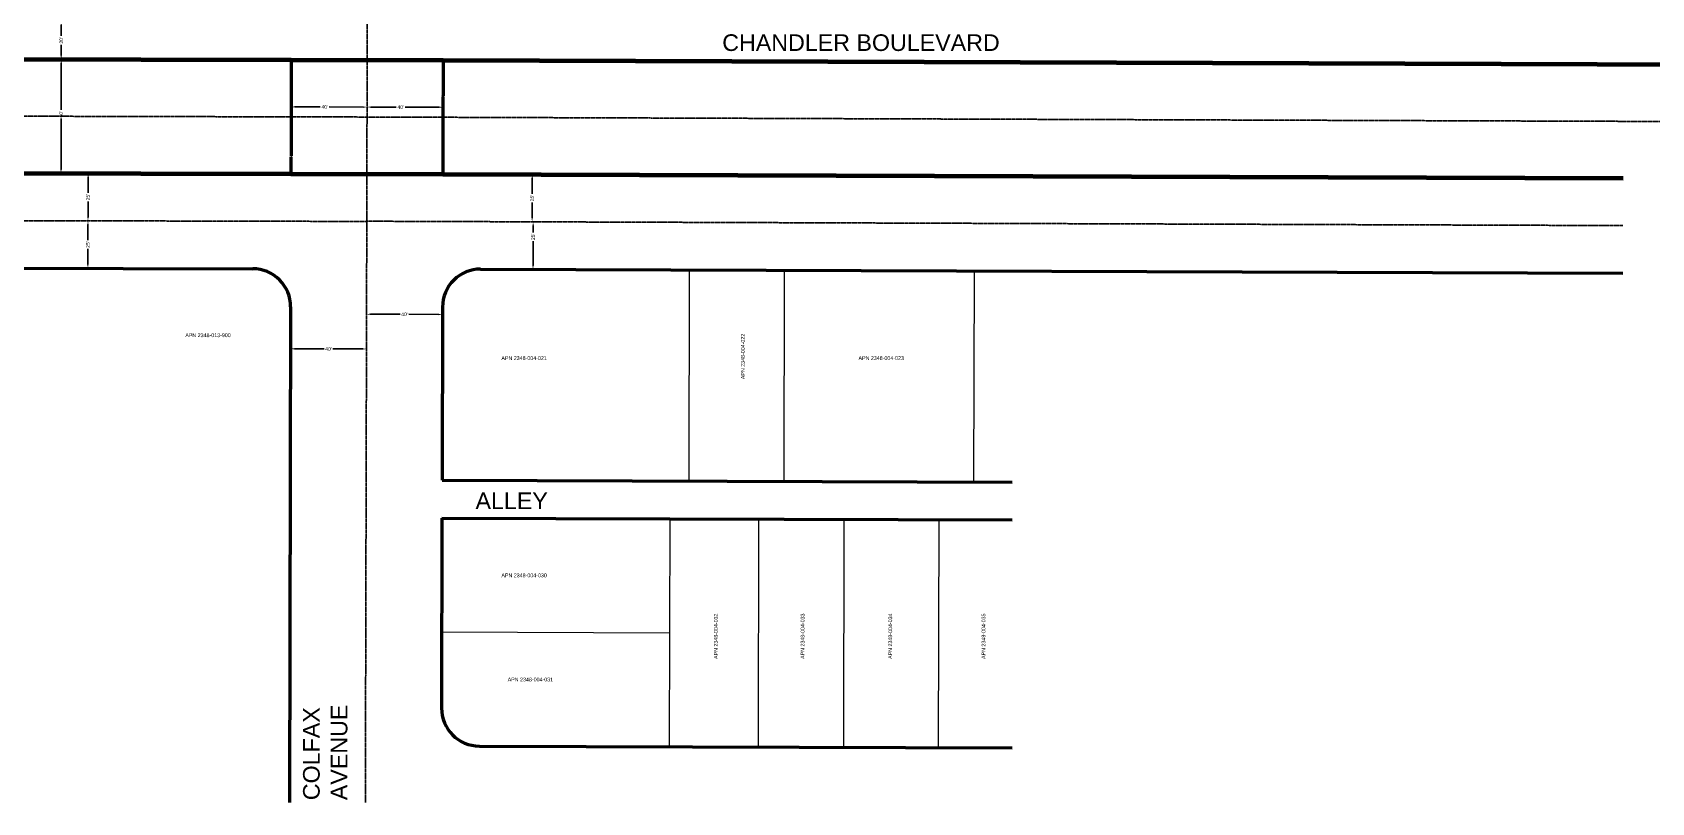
# Model space of a CAD drawing. Header units: feet. Extents: x 6441727 to 6445695, y 1883577 to 1884599.
# Drawn here: x 6444195 to 6445048, y 1883577 to 1883983 of the extents above; entities that cross this region are included whole.
import ezdxf

# ---------------------------------------------------------------- set-up
doc = ezdxf.new("R2010")
doc.units = ezdxf.units.FT
doc.header["$MEASUREMENT"] = 0
doc.linetypes.add('CENTER2', pattern=[1.125, 0.75, -0.125, 0.125, -0.125])
doc.linetypes.add('DASHED2', pattern=[0.375, 0.25, -0.125])
for name, color, linetype, lineweight in [('R-ANNO-LABL', 2, 'Continuous', 30), ('R-PROP-PRCL', 4, 'Continuous', 18), ('R-Row-Authority', 30, 'Continuous', 140), ('R-Row-Ease', 5, 'DASHED2', 50), ('R-Row-Ppanno', 7, 'Continuous', 5), ('R-Row-Scl', 1, 'CENTER2', 25), ('R-Row-Sname', 8, 'Continuous', 0), ('R-Row-Srow', 6, 'Continuous', 50)]:
    doc.layers.add(name, color=color, linetype=linetype, lineweight=lineweight)
doc.styles.add('G1_1 8_0', font='arial.ttf')
doc.styles.add('G4_7 32', font='arial.ttf', dxfattribs={"height": 0.219})
doc.styles.add('NCS1-Anno', font='arial.ttf', dxfattribs={"width": 0.8, "height": 0.09375})
doc.dimstyles.new('Annotative (NCS1)', dxfattribs={"dimscale": 100, "dimtxt": 0.09375, "dimasz": 0.1, "dimexe": 0.1, "dimexo": 0.04, "dimgap": 0.05, "dimtad": 0, "dimzin": 0, "dimdsep": 46, "dimtxsty": 'NCS1-Anno', "dimcen": 0.05, "dimaunit": 1, "dimadec": 3, "dimazin": 0, "dimtfac": 1, "dimtofl": 0, "dimtmove": 0, "dimatfit": 3, "dimfxl": 0.1, "dimtolj": 1, "dimtzin": 0, "dimarcsym": 0})

# ---------------------------------------------------------------- blocks, each defined once
blk = doc.blocks.new('*D171')
at = {"layer": 'Defpoints', "color": 0, "transparency": 16777216}
for p in [(6444210.24, 1883968.77), (6444210.1, 1883908.78), (6444210.12, 1883908.78)]:
    blk.add_point(p, dxfattribs=at)
at = {"layer": 'R-ANNO-LABL', "color": 0, "lineweight": -2, "transparency": 16777216}
for p, q in [((6444210.25, 1883966.77), (6444210.2, 1883942.12)), ((6444210.12, 1883910.78), (6444210.19, 1883937.57))]:
    blk.add_line(p, q, dxfattribs=at)
at = {"layer": 'R-ANNO-LABL', "color": 0, "transparency": 16777216}
for points in [[(6444209.92, 1883966.77), (6444210.59, 1883966.77), (6444210.26, 1883968.77)], [(6444209.79, 1883910.78), (6444210.46, 1883910.78), (6444210.12, 1883908.78)]]:
    blk.add_solid(points, dxfattribs=at)
at = {"layer": 'R-ANNO-LABL', "color": 0, "transparency": 16777216, "insert": (6444210.19, 1883939.85), "char_height": 1.875, "attachment_point": 5, "rotation": 89.86867, "style": 'NCS1-Anno'}
blk.add_mtext("\\A1;60'", dxfattribs=at)
blk = doc.blocks.new('*D172')
at = {"layer": 'Defpoints', "color": 0, "transparency": 16777216}
for p in [(6444210.28, 1883988.77), (6444210.28, 1883988.77), (6444210.24, 1883968.77)]:
    blk.add_point(p, dxfattribs=at)
at = {"layer": 'R-ANNO-LABL', "color": 0, "lineweight": -2, "transparency": 16777216}
for p, q in [((6444210.28, 1883986.77), (6444210.26, 1883981.06)), ((6444210.24, 1883970.77), (6444210.25, 1883976.49))]:
    blk.add_line(p, q, dxfattribs=at)
at = {"layer": 'R-ANNO-LABL', "color": 0, "transparency": 16777216}
for points in [[(6444209.94, 1883986.77), (6444210.61, 1883986.77), (6444210.28, 1883988.77)], [(6444209.91, 1883970.77), (6444210.57, 1883970.77), (6444210.24, 1883968.77)]]:
    blk.add_solid(points, dxfattribs=at)
at = {"layer": 'R-ANNO-LABL', "color": 0, "transparency": 16777216, "insert": (6444210.26, 1883978.77), "char_height": 1.875, "attachment_point": 5, "rotation": 89.86868, "style": 'NCS1-Anno'}
blk.add_mtext("\\A1;20'", dxfattribs=at)
blk = doc.blocks.new('*D174')
at = {"layer": 'Defpoints', "color": 0, "transparency": 16777216}
for p in [(6444224.4, 1883908.75), (6444224.34, 1883883.75), (6444224.34, 1883883.75)]:
    blk.add_point(p, dxfattribs=at)
at = {"layer": 'R-ANNO-LABL', "color": 0, "lineweight": -2, "transparency": 16777216}
for p, q in [((6444224.4, 1883906.75), (6444224.38, 1883898.54)), ((6444224.35, 1883885.75), (6444224.37, 1883893.97))]:
    blk.add_line(p, q, dxfattribs=at)
at = {"layer": 'R-ANNO-LABL', "color": 0, "transparency": 16777216}
for points in [[(6444224.06, 1883906.75), (6444224.73, 1883906.75), (6444224.4, 1883908.75)], [(6444224.01, 1883885.75), (6444224.68, 1883885.75), (6444224.34, 1883883.75)]]:
    blk.add_solid(points, dxfattribs=at)
at = {"layer": 'R-ANNO-LABL', "color": 0, "transparency": 16777216, "insert": (6444224.37, 1883896.25), "char_height": 1.875, "attachment_point": 5, "rotation": 89.86867, "style": 'NCS1-Anno'}
blk.add_mtext("\\A1;25'", dxfattribs=at)
blk = doc.blocks.new('*D175')
at = {"layer": 'Defpoints', "color": 0, "transparency": 16777216}
for p in [(6444371.36, 1883943.64), (6444411.36, 1883943.55), (6444411.36, 1883943.55)]:
    blk.add_point(p, dxfattribs=at)
at = {"layer": 'R-ANNO-LABL', "color": 0, "lineweight": -2, "transparency": 16777216}
for p, q in [((6444373.36, 1883943.64), (6444386.75, 1883943.61)), ((6444409.36, 1883943.55), (6444391.36, 1883943.6))]:
    blk.add_line(p, q, dxfattribs=at)
at = {"layer": 'R-ANNO-LABL', "color": 0, "transparency": 16777216}
for points in [[(6444373.36, 1883943.97), (6444373.35, 1883943.31), (6444371.36, 1883943.64)], [(6444409.36, 1883943.89), (6444409.35, 1883943.22), (6444411.36, 1883943.55)]]:
    blk.add_solid(points, dxfattribs=at)
at = {"layer": 'R-ANNO-LABL', "color": 0, "transparency": 16777216, "insert": (6444389.05, 1883943.6), "char_height": 1.875, "attachment_point": 5, "rotation": 359.86142, "style": 'NCS1-Anno'}
blk.add_mtext("\\A1;40'", dxfattribs=at)
blk = doc.blocks.new('*D176')
at = {"layer": 'Defpoints', "color": 0, "transparency": 16777216}
for p in [(6444331.36, 1883943.74), (6444331.36, 1883943.73), (6444371.36, 1883943.64)]:
    blk.add_point(p, dxfattribs=at)
at = {"layer": 'R-ANNO-LABL', "color": 0, "lineweight": -2, "transparency": 16777216}
for p, q in [((6444333.36, 1883943.73), (6444346.74, 1883943.69)), ((6444369.36, 1883943.64), (6444351.35, 1883943.68))]:
    blk.add_line(p, q, dxfattribs=at)
at = {"layer": 'R-ANNO-LABL', "color": 0, "transparency": 16777216}
for points in [[(6444333.36, 1883944.06), (6444333.35, 1883943.39), (6444331.36, 1883943.73)], [(6444369.36, 1883943.97), (6444369.35, 1883943.3), (6444371.36, 1883943.63)]]:
    blk.add_solid(points, dxfattribs=at)
at = {"layer": 'R-ANNO-LABL', "color": 0, "transparency": 16777216, "insert": (6444349.05, 1883943.69), "char_height": 1.875, "attachment_point": 5, "rotation": 359.86142, "style": 'NCS1-Anno'}
blk.add_mtext("\\A1;40'", dxfattribs=at)
blk = doc.blocks.new('*D180')
at = {"layer": 'Defpoints', "color": 0, "transparency": 16777216}
for p in [(6444458.41, 1883908.24), (6444458.32, 1883883.24), (6444458.32, 1883883.24)]:
    blk.add_point(p, dxfattribs=at)
at = {"layer": 'R-ANNO-LABL', "color": 0, "lineweight": -2, "transparency": 16777216}
for p, q in [((6444458.4, 1883906.24), (6444458.37, 1883898.02)), ((6444458.33, 1883885.24), (6444458.36, 1883893.45))]:
    blk.add_line(p, q, dxfattribs=at)
at = {"layer": 'R-ANNO-LABL', "color": 0, "transparency": 16777216}
for points in [[(6444458.07, 1883906.24), (6444458.73, 1883906.24), (6444458.41, 1883908.24)], [(6444458, 1883885.24), (6444458.66, 1883885.24), (6444458.32, 1883883.24)]]:
    blk.add_solid(points, dxfattribs=at)
at = {"layer": 'R-ANNO-LABL', "color": 0, "transparency": 16777216, "insert": (6444458.36, 1883895.74), "char_height": 1.875, "attachment_point": 5, "rotation": 89.80435, "style": 'NCS1-Anno'}
blk.add_mtext("\\A1;25'", dxfattribs=at)
blk = doc.blocks.new('*D181')
at = {"layer": 'Defpoints', "color": 0, "transparency": 16777216}
for p in [(6444458.32, 1883883.24), (6444458.24, 1883858.24), (6444458.79, 1883858.24)]:
    blk.add_point(p, dxfattribs=at)
at = {"layer": 'R-ANNO-LABL', "color": 0, "lineweight": -2, "transparency": 16777216}
for p, q in [((6444458.87, 1883881.24), (6444458.85, 1883877.62)), ((6444458.8, 1883860.24), (6444458.84, 1883873.04))]:
    blk.add_line(p, q, dxfattribs=at)
at = {"layer": 'R-ANNO-LABL', "color": 0, "transparency": 16777216}
for points in [[(6444458.53, 1883881.24), (6444459.2, 1883881.24), (6444458.87, 1883883.24)], [(6444458.46, 1883860.24), (6444459.13, 1883860.24), (6444458.79, 1883858.24)]]:
    blk.add_solid(points, dxfattribs=at)
at = {"layer": 'R-ANNO-LABL', "color": 0, "transparency": 16777216, "insert": (6444458.85, 1883875.33), "char_height": 1.875, "attachment_point": 5, "rotation": 89.80435, "style": 'NCS1-Anno'}
blk.add_mtext("\\A1;25'", dxfattribs=at)
blk = doc.blocks.new('*D182')
at = {"layer": 'Defpoints', "color": 0, "transparency": 16777216}
for p in [(6444331.05, 1883816.36), (6444371.05, 1883816.27), (6444371.05, 1883816.27)]:
    blk.add_point(p, dxfattribs=at)
at = {"layer": 'R-ANNO-LABL', "color": 0, "lineweight": -2, "transparency": 16777216}
for p, q in [((6444333.05, 1883816.36), (6444348.74, 1883816.32)), ((6444369.05, 1883816.27), (6444353.35, 1883816.31))]:
    blk.add_line(p, q, dxfattribs=at)
at = {"layer": 'R-ANNO-LABL', "color": 0, "transparency": 16777216}
for points in [[(6444333.05, 1883816.69), (6444333.05, 1883816.02), (6444331.05, 1883816.36)], [(6444369.05, 1883816.61), (6444369.05, 1883815.94), (6444371.05, 1883816.27)]]:
    blk.add_solid(points, dxfattribs=at)
at = {"layer": 'R-ANNO-LABL', "color": 0, "transparency": 16777216, "insert": (6444351.05, 1883816.31), "char_height": 1.875, "attachment_point": 5, "rotation": 359.86361, "style": 'NCS1-Anno'}
blk.add_mtext("\\A1;40'", dxfattribs=at)
blk = doc.blocks.new('*D183')
at = {"layer": 'Defpoints', "color": 0, "transparency": 16777216}
for p in [(6444371.09, 1883834.57), (6444411.09, 1883834.47), (6444411.09, 1883834.47)]:
    blk.add_point(p, dxfattribs=at)
at = {"layer": 'R-ANNO-LABL', "color": 0, "lineweight": -2, "transparency": 16777216}
for p, q in [((6444373.09, 1883834.57), (6444388.79, 1883834.53)), ((6444409.09, 1883834.47), (6444393.39, 1883834.52))]:
    blk.add_line(p, q, dxfattribs=at)
at = {"layer": 'R-ANNO-LABL', "color": 0, "transparency": 16777216}
for points in [[(6444373.09, 1883834.9), (6444373.09, 1883834.23), (6444371.09, 1883834.57)], [(6444409.09, 1883834.81), (6444409.09, 1883834.14), (6444411.09, 1883834.47)]]:
    blk.add_solid(points, dxfattribs=at)
at = {"layer": 'R-ANNO-LABL', "color": 0, "transparency": 16777216, "insert": (6444391.09, 1883834.52), "char_height": 1.875, "attachment_point": 5, "rotation": 359.85108, "style": 'NCS1-Anno'}
blk.add_mtext("\\A1;40'", dxfattribs=at)
blk = doc.blocks.new('*D184')
at = {"layer": 'Defpoints', "color": 0, "transparency": 16777216}
for p in [(6444224.34, 1883883.75), (6444224.29, 1883858.75), (6444224.29, 1883858.75)]:
    blk.add_point(p, dxfattribs=at)
at = {"layer": 'R-ANNO-LABL', "color": 0, "lineweight": -2, "transparency": 16777216}
for p, q in [((6444224.34, 1883881.75), (6444224.32, 1883873.54)), ((6444224.29, 1883860.75), (6444224.31, 1883868.97))]:
    blk.add_line(p, q, dxfattribs=at)
at = {"layer": 'R-ANNO-LABL', "color": 0, "transparency": 16777216}
for points in [[(6444224.01, 1883881.75), (6444224.67, 1883881.75), (6444224.34, 1883883.75)], [(6444223.96, 1883860.75), (6444224.62, 1883860.75), (6444224.29, 1883858.75)]]:
    blk.add_solid(points, dxfattribs=at)
at = {"layer": 'R-ANNO-LABL', "color": 0, "transparency": 16777216, "insert": (6444224.31, 1883871.25), "char_height": 1.875, "attachment_point": 5, "rotation": 89.86867, "style": 'NCS1-Anno'}
blk.add_mtext("\\A1;25'", dxfattribs=at)

msp = doc.modelspace()

# ---------------------------------------------------------------- linework, layer by layer
at = {"layer": 'R-PROP-PRCL'}
for p, q in [((6444541.15, 1883857.95), (6444540.88, 1883746.82)), ((6444591.15, 1883857.78), (6444590.88, 1883746.65)), ((6444691.15, 1883857.44), (6444690.88, 1883746.31)), ((6444530.83, 1883726.86), (6444530.54, 1883606.86)), ((6444577.62, 1883726.7), (6444577.33, 1883606.7)), ((6444622.62, 1883726.55), (6444622.33, 1883606.55)), ((6444672.62, 1883726.37), (6444672.33, 1883606.37)), ((6444410.61, 1883667.27), (6444530.69, 1883666.86))]:
    msp.add_line(p, q, dxfattribs=at)
at = {"layer": 'R-Row-Authority'}
for p, q in [((6441727.74, 1883974.58), (6444331.42, 1883968.49)), ((6444331.42, 1883968.49), (6444411.42, 1883968.26)), ((6444411.42, 1883968.26), (6445695.18, 1883963.83)), ((6441727.45, 1883914.59), (6444331.27, 1883908.5)), ((6444331.27, 1883908.5), (6444411.27, 1883908.39)), ((6444411.27, 1883908.39), (6445033.12, 1883906.24))]:
    msp.add_line(p, q, dxfattribs=at)
at = {"layer": 'R-Row-Ease'}
for p, q in [((6444331.42, 1883968.49), (6444331.27, 1883908.5)), ((6444411.42, 1883968.26), (6444411.27, 1883908.39))]:
    msp.add_line(p, q, dxfattribs=at)
at = {"layer": 'R-Row-Scl'}
for p, q in [((6444372.94, 1884598.7), (6444370.47, 1883577.47)), ((6441727.6, 1883944.58), (6444371.34, 1883938.4)), ((6444371.34, 1883938.4), (6445695.13, 1883933.84)), ((6441727.39, 1883889.59), (6444371.21, 1883883.41)), ((6444371.21, 1883883.53), (6445033.03, 1883881.24))]:
    msp.add_line(p, q, dxfattribs=at)
at = {"layer": 'R-Row-Srow'}
for p, q in [((6441727.33, 1883864.59), (6444311.15, 1883858.55)), ((6444431.17, 1883858.32), (6445032.95, 1883856.24)), ((6444331.1, 1883838.5), (6444330.47, 1883577.45)), ((6444411.1, 1883838.37), (6444410.88, 1883747.27)), ((6444410.88, 1883747.27), (6444711.15, 1883746.24)), ((6444410.83, 1883727.27), (6444410.59, 1883627.25)), ((6444410.81, 1883727.27), (6444711.15, 1883726.24)), ((6444430.52, 1883607.2), (6444711.15, 1883606.24))]:
    msp.add_line(p, q, dxfattribs=at)
for centre, start, end in [((6444311.1, 1883838.55), 359.86142, 89.86607), ((6444431.1, 1883838.32), 89.80134, 179.86142), ((6444430.59, 1883627.2), 179.86142, 269.80435)]:
    msp.add_arc(centre, 20, start, end, dxfattribs=at)

# ---------------------------------------------------------------- texts
at = {"layer": 'R-Row-Ppanno', "char_height": 2, "attachment_point": 8, "line_spacing_factor": 0.8, "style": 'G1_1 8_0'}
for s, insert in [('APN 2348-013-900', (6444287.57, 1883822.47)), ('APN 2348-004-021', (6444454.1, 1883810.46)), ('APN 2348-004-023', (6444642.24, 1883810.46)), ('APN 2348-004-030', (6444454.1, 1883696.06)), ('APN 2348-004-031', (6444457.41, 1883641.23))]:
    msp.add_mtext_dynamic_manual_height_columns(s, width=112.1602, gutter_width=1, heights=[10.49], dxfattribs=dict(at, insert=insert))
at = {"layer": 'R-Row-Ppanno', "char_height": 2, "attachment_point": 8, "rotation": 90, "line_spacing_factor": 0.8, "style": 'G1_1 8_0'}
for s, insert in [('APN 2348-004-022', (6444570.41, 1883812.34)), ('APN 2348-004-032', (6444556.17, 1883665.04)), ('APN 2348-004-033', (6444601.85, 1883665.04)), ('APN 2348-004-034', (6444648.03, 1883665.04)), ('APN 2348-004-035', (6444697.15, 1883665.04))]:
    msp.add_mtext_dynamic_manual_height_columns(s, width=112.1602, gutter_width=1, heights=[10.49], dxfattribs=dict(at, insert=insert))
at = {"layer": 'R-Row-Sname', "char_height": 8.76, "width": 167.8292, "attachment_point": 1, "style": 'G4_7 32'}
for s, insert in [('CHANDLER BOULEVARD', (6444558.49, 1883981.94)), ('ALLEY', (6444428.5, 1883740.73))]:
    msp.add_mtext(s, dxfattribs=dict(at, insert=insert))
at = {"layer": 'R-Row-Sname', "insert": (6444337.64, 1883578.71), "char_height": 8.76, "width": 60.4323, "attachment_point": 1, "rotation": 90, "style": 'G4_7 32'}
msp.add_mtext('COLFAX \\PAVENUE', dxfattribs=at)

# ---------------------------------------------------------------- dimensions: what is measured, and where the dimension line sits
at = {"layer": 'R-ANNO-LABL'}
for p1, p2, picture, middle in [((6444210.24, 1883968.77), (6444210.28, 1883988.77), '*D172', (6444210.26, 1883978.77)), ((6444224.4, 1883908.75), (6444224.34, 1883883.75), '*D174', (6444224.37, 1883896.25)), ((6444458.41, 1883908.24), (6444458.32, 1883883.24), '*D180', (6444458.36, 1883895.74)), ((6444224.34, 1883883.75), (6444224.29, 1883858.75), '*D184', (6444224.31, 1883871.25)), ((6444371.09, 1883834.57), (6444411.09, 1883834.47), '*D183', (6444391.09, 1883834.52)), ((6444331.05, 1883816.36), (6444371.05, 1883816.27), '*D182', (6444351.05, 1883816.31))]:
    dim = msp.add_aligned_dim(p1=p1, p2=p2, distance=0, dimstyle='Annotative (NCS1)', override={"dimdec": 0, "dimpost": "'", "dimse1": 1, "dimse2": 1}, dxfattribs=at)
    dim.commit()
    dim.dimension.update_dxf_attribs({"geometry": picture, "text_midpoint": middle})
for base, p1, p2, angle, picture, middle in [((6444210.12, 1883908.78), (6444210.24, 1883968.77), (6444210.1, 1883908.78), 269.86867, '*D171', (6444210.19, 1883939.85)), ((6444331.36, 1883943.73), (6444371.36, 1883943.64), (6444331.36, 1883943.74), 179.86142, '*D176', (6444349.05, 1883943.69)), ((6444411.36, 1883943.55), (6444371.36, 1883943.64), (6444411.36, 1883943.55), 359.86142, '*D175', (6444389.05, 1883943.6)), ((6444458.79, 1883858.24), (6444458.32, 1883883.24), (6444458.24, 1883858.24), 269.80435, '*D181', (6444458.85, 1883875.33))]:
    dim = msp.add_linear_dim(base=base, p1=p1, p2=p2, angle=angle, dimstyle='Annotative (NCS1)', override={"dimdec": 0, "dimpost": "'", "dimse1": 1, "dimse2": 1}, dxfattribs=at)
    dim.commit()
    dim.dimension.update_dxf_attribs({"geometry": picture, "text_midpoint": middle, "dimtype": 161})

doc.saveas('drawing.dxf')
